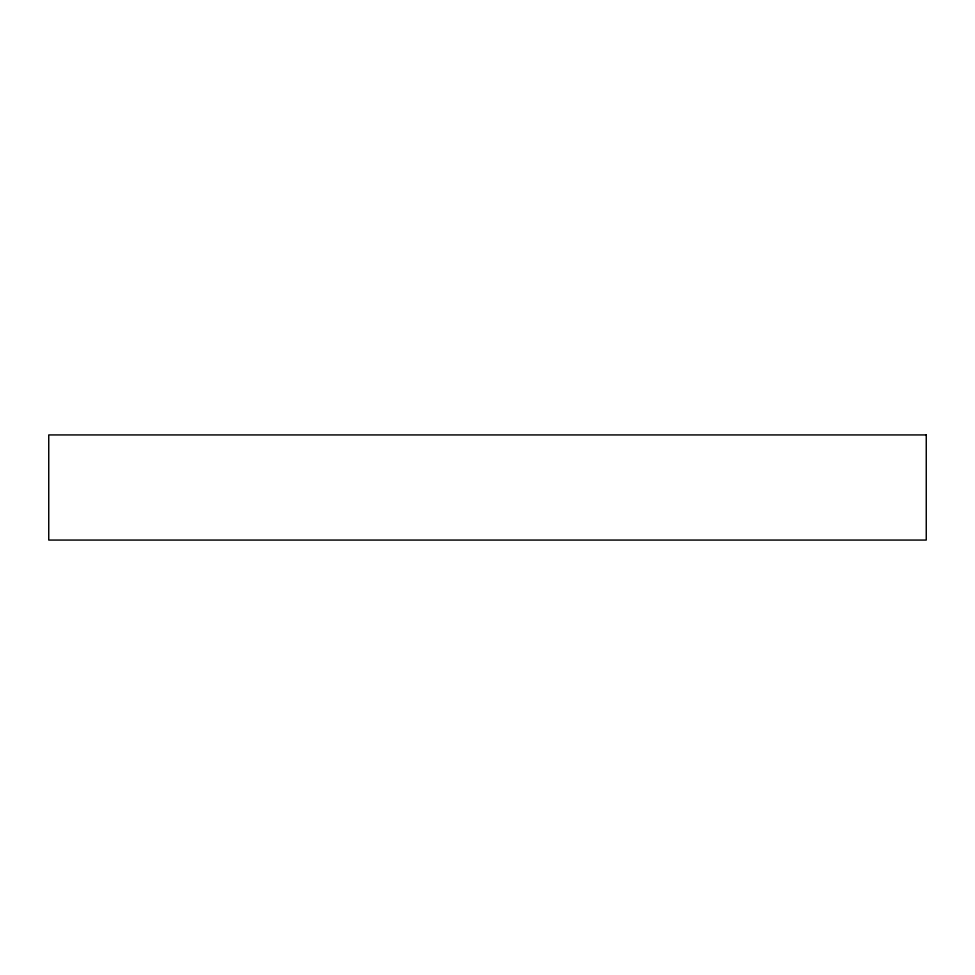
<?xml version="1.0" encoding="UTF-8"?>
<svg xmlns="http://www.w3.org/2000/svg" width="975" height="975" viewBox="0 0 975 975"><rect width="100%" height="100%" fill="white"/><g stroke="black" fill="none" stroke-linecap="round" stroke-linejoin="round"><path stroke-width="1.46" d="M926.25 434.935L48.75 434.935L48.75 540.065L926.25 540.065L926.25 434.935"/></g></svg>
